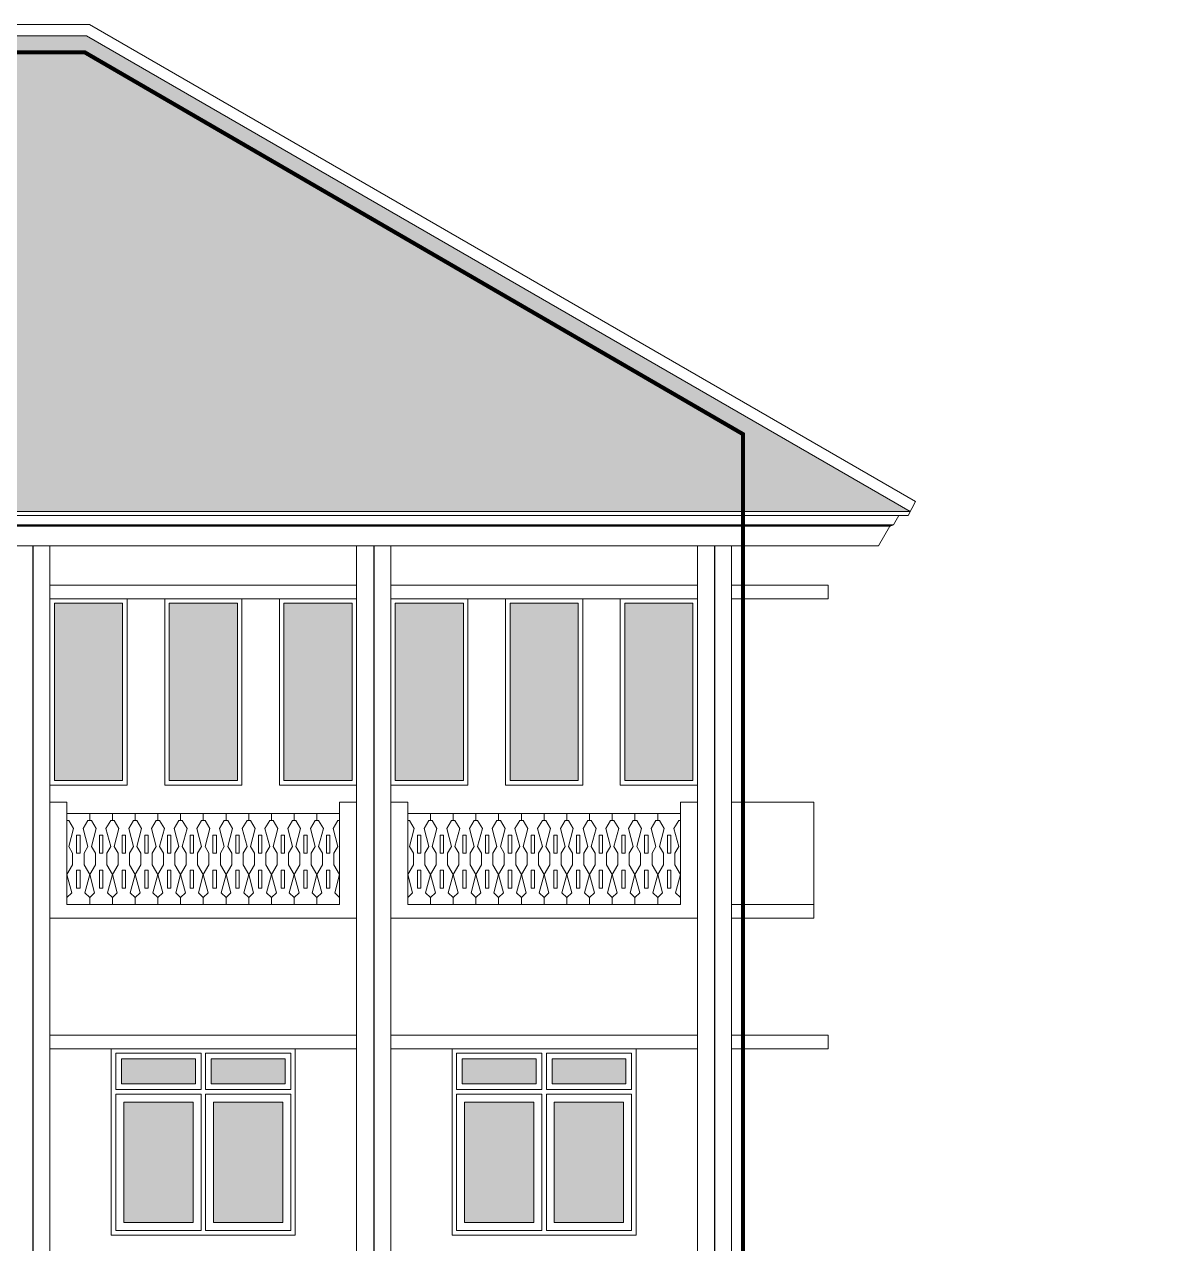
# Model space of a CAD drawing. Header units: millimetres. Extents: x -11 to 39085, y -101 to 28664.
# Drawn here: x 9447 to 11444, y 23700 to 25846 of the extents above; entities that cross this region are included whole.
import ezdxf

# ---------------------------------------------------------------- set-up
doc = ezdxf.new("R2010")
doc.units = ezdxf.units.MM
doc.linetypes.add('DASHED', pattern=[0.75, 0.5, -0.25])
for name, color, linetype, lineweight in [('ars', 11, 'Continuous', 5), ('kap', 71, 'Continuous', 15), ('kus', 63, 'Continuous', 15), ('lan', 7, 'Continuous', 15), ('sol kaca', 9, 'Continuous', 0), ('tem', 5, 'Continuous', 20)]:
    doc.layers.add(name, color=color, linetype=linetype, lineweight=lineweight)
doc.layers.add('as', color=1, linetype='Continuous', plot=False)
doc.layers.add('D2', color=3, linetype='Continuous')

msp = doc.modelspace()

# ---------------------------------------------------------------- hatches: boundary and pattern name
at = {"layer": 'ars'}
h = msp.add_hatch(dxfattribs=at)
h.set_pattern_fill('PLENTONG', color=256, scale=20)
h.set_pattern_definition([(90, (5841.99, 10670.115), (-80, 5e-15), []), (90, (5861.99, 10670.115), (-80, 5e-15), []), (90, (5881.99, 10670.115), (-80, 5e-15), []), (45, (5841.987, 10670.115), (2e-15, 40), [28.28427, -84.85281]), (135, (5881.987, 10670.115), (-2e-15, -40), [28.28427, -84.85281]), (0, (5881.987, 10670.115), (0, 40), [40, -40])])
h.paths.add_polyline_path([(11006.6, 24989.1), (9556.2, 25826.4), (8967.7, 25826.4), (7517.4, 24989.1)])
at = {"layer": 'sol kaca'}
h = msp.add_hatch(color=256, dxfattribs=at)
h.dxf.hatch_style = 1
h.paths.add_polyline_path([(9620, 24515.4), (9620, 24827.4), (9500, 24827.4), (9500, 24515.4)])
h = msp.add_hatch(color=256, dxfattribs=at)
h.dxf.hatch_style = 1
h.paths.add_polyline_path([(9822, 24515.4), (9822, 24827.4), (9702, 24827.4), (9702, 24515.4)])
h = msp.add_hatch(color=256, dxfattribs=at)
h.dxf.hatch_style = 1
h.paths.add_polyline_path([(10024, 24515.4), (10024, 24827.4), (9904, 24827.4), (9904, 24515.4)])
h = msp.add_hatch(color=256, dxfattribs=at)
h.dxf.hatch_style = 1
h.paths.add_polyline_path([(10220, 24515.4), (10220, 24827.4), (10100, 24827.4), (10100, 24515.4)])
h = msp.add_hatch(color=256, dxfattribs=at)
h.dxf.hatch_style = 1
h.paths.add_polyline_path([(10422, 24515.4), (10422, 24827.4), (10302, 24827.4), (10302, 24515.4)])
h = msp.add_hatch(color=256, dxfattribs=at)
h.dxf.hatch_style = 1
h.paths.add_polyline_path([(10624, 24515.4), (10624, 24827.4), (10504, 24827.4), (10504, 24515.4)])
h = msp.add_hatch(color=256, dxfattribs=at)
h.dxf.hatch_style = 1
h.paths.add_polyline_path([(9748, 24025.4), (9618, 24025.4), (9618, 23981.4), (9748, 23981.4)])
h.paths.add_polyline_path([(9906, 24025.4), (9776, 24025.4), (9776, 23981.4), (9906, 23981.4)])
h.paths.add_polyline_path([(9902, 23949.4), (9780, 23949.4), (9780, 23737.4), (9902, 23737.4)])
h.paths.add_polyline_path([(9744, 23949.4), (9622, 23949.4), (9622, 23737.4), (9744, 23737.4)])
h = msp.add_hatch(color=256, dxfattribs=at)
h.dxf.hatch_style = 1
h.paths.add_polyline_path([(10348, 24025.4), (10218, 24025.4), (10218, 23981.4), (10348, 23981.4)])
h.paths.add_polyline_path([(10506, 24025.4), (10376, 24025.4), (10376, 23981.4), (10506, 23981.4)])
h.paths.add_polyline_path([(10502, 23949.4), (10380, 23949.4), (10380, 23737.4), (10502, 23737.4)])
h.paths.add_polyline_path([(10344, 23949.4), (10222, 23949.4), (10222, 23737.4), (10344, 23737.4)])

# ---------------------------------------------------------------- linework, layer by layer
at = {"layer": 'ars'}
for p, q in [((7551.9, 24963.8), (10972.1, 24963.8)), ((7553.4, 24963.3), (10970.6, 24963.3))]:
    msp.add_line(p, q, dxfattribs=at)
for points in [[(9562, 24457.4), (9522, 24457.4), (9522, 24445.4), (9525, 24445.4), (9533.4, 24430.9), (9525, 24399.5), (9532, 24387.4), (9532, 24367.4), (9522, 24350.1), (9530.6, 24318), (9522, 24309.4), (9522, 24297.4), (9562, 24297.4), (9562, 24309.4), (9553.4, 24318), (9562, 24350.1), (9552, 24367.4), (9552, 24387.4), (9559, 24399.5), (9550.6, 24430.9), (9559, 24445.4), (9562, 24445.4)], [(9602, 24457.4), (9562, 24457.4), (9562, 24445.4), (9565, 24445.4), (9573.4, 24430.9), (9565, 24399.5), (9572, 24387.4), (9572, 24367.4), (9562, 24350.1), (9570.6, 24318), (9562, 24309.4), (9562, 24297.4), (9602, 24297.4), (9602, 24309.4), (9593.4, 24318), (9602, 24350.1), (9592, 24367.4), (9592, 24387.4), (9599, 24399.5), (9590.6, 24430.9), (9599, 24445.4), (9602, 24445.4)], [(9642, 24457.4), (9602, 24457.4), (9602, 24445.4), (9605, 24445.4), (9613.4, 24430.9), (9605, 24399.5), (9612, 24387.4), (9612, 24367.4), (9602, 24350.1), (9610.6, 24318), (9602, 24309.4), (9602, 24297.4), (9642, 24297.4), (9642, 24309.4), (9633.4, 24318), (9642, 24350.1), (9632, 24367.4), (9632, 24387.4), (9639, 24399.5), (9630.6, 24430.9), (9639, 24445.4), (9642, 24445.4)], [(9682, 24457.4), (9642, 24457.4), (9642, 24445.4), (9645, 24445.4), (9653.4, 24430.9), (9645, 24399.5), (9652, 24387.4), (9652, 24367.4), (9642, 24350.1), (9650.6, 24318), (9642, 24309.4), (9642, 24297.4), (9682, 24297.4), (9682, 24309.4), (9673.4, 24318), (9682, 24350.1), (9672, 24367.4), (9672, 24387.4), (9679, 24399.5), (9670.6, 24430.9), (9679, 24445.4), (9682, 24445.4)], [(9722, 24457.4), (9682, 24457.4), (9682, 24445.4), (9685, 24445.4), (9693.4, 24430.9), (9685, 24399.5), (9692, 24387.4), (9692, 24367.4), (9682, 24350.1), (9690.6, 24318), (9682, 24309.4), (9682, 24297.4), (9722, 24297.4), (9722, 24309.4), (9713.4, 24318), (9722, 24350.1), (9712, 24367.4), (9712, 24387.4), (9719, 24399.5), (9710.6, 24430.9), (9719, 24445.4), (9722, 24445.4)], [(9762, 24457.4), (9722, 24457.4), (9722, 24445.4), (9725, 24445.4), (9733.4, 24430.9), (9725, 24399.5), (9732, 24387.4), (9732, 24367.4), (9722, 24350.1), (9730.6, 24318), (9722, 24309.4), (9722, 24297.4), (9762, 24297.4), (9762, 24309.4), (9753.4, 24318), (9762, 24350.1), (9752, 24367.4), (9752, 24387.4), (9759, 24399.5), (9750.6, 24430.9), (9759, 24445.4), (9762, 24445.4)], [(9802, 24457.4), (9762, 24457.4), (9762, 24445.4), (9765, 24445.4), (9773.4, 24430.9), (9765, 24399.5), (9772, 24387.4), (9772, 24367.4), (9762, 24350.1), (9770.6, 24318), (9762, 24309.4), (9762, 24297.4), (9802, 24297.4), (9802, 24309.4), (9793.4, 24318), (9802, 24350.1), (9792, 24367.4), (9792, 24387.4), (9799, 24399.5), (9790.6, 24430.9), (9799, 24445.4), (9802, 24445.4)], [(9842, 24457.4), (9802, 24457.4), (9802, 24445.4), (9805, 24445.4), (9813.4, 24430.9), (9805, 24399.5), (9812, 24387.4), (9812, 24367.4), (9802, 24350.1), (9810.6, 24318), (9802, 24309.4), (9802, 24297.4), (9842, 24297.4), (9842, 24309.4), (9833.4, 24318), (9842, 24350.1), (9832, 24367.4), (9832, 24387.4), (9839, 24399.5), (9830.6, 24430.9), (9839, 24445.4), (9842, 24445.4)], [(9882, 24457.4), (9842, 24457.4), (9842, 24445.4), (9845, 24445.4), (9853.4, 24430.9), (9845, 24399.5), (9852, 24387.4), (9852, 24367.4), (9842, 24350.1), (9850.6, 24318), (9842, 24309.4), (9842, 24297.4), (9882, 24297.4), (9882, 24309.4), (9873.4, 24318), (9882, 24350.1), (9872, 24367.4), (9872, 24387.4), (9879, 24399.5), (9870.6, 24430.9), (9879, 24445.4), (9882, 24445.4)], [(9922, 24457.4), (9882, 24457.4), (9882, 24445.4), (9885, 24445.4), (9893.4, 24430.9), (9885, 24399.5), (9892, 24387.4), (9892, 24367.4), (9882, 24350.1), (9890.6, 24318), (9882, 24309.4), (9882, 24297.4), (9922, 24297.4), (9922, 24309.4), (9913.4, 24318), (9922, 24350.1), (9912, 24367.4), (9912, 24387.4), (9919, 24399.5), (9910.6, 24430.9), (9919, 24445.4), (9922, 24445.4)], [(9962, 24457.4), (9922, 24457.4), (9922, 24445.4), (9925, 24445.4), (9933.4, 24430.9), (9925, 24399.5), (9932, 24387.4), (9932, 24367.4), (9922, 24350.1), (9930.6, 24318), (9922, 24309.4), (9922, 24297.4), (9962, 24297.4), (9962, 24309.4), (9953.4, 24318), (9962, 24350.1), (9952, 24367.4), (9952, 24387.4), (9959, 24399.5), (9950.6, 24430.9), (9959, 24445.4), (9962, 24445.4)], [(10002, 24457.4), (9962, 24457.4), (9962, 24445.4), (9965, 24445.4), (9973.4, 24430.9), (9965, 24399.5), (9972, 24387.4), (9972, 24367.4), (9962, 24350.1), (9970.6, 24318), (9962, 24309.4), (9962, 24297.4), (10002, 24297.4), (10002, 24309.4), (9993.4, 24318), (10002, 24350.1), (9992, 24367.4), (9992, 24387.4), (9999, 24399.5), (9990.6, 24430.9), (9999, 24445.4), (10002, 24445.4)], [(10162, 24457.4), (10122, 24457.4), (10122, 24445.4), (10125, 24445.4), (10133.4, 24430.9), (10125, 24399.5), (10132, 24387.4), (10132, 24367.4), (10122, 24350.1), (10130.6, 24318), (10122, 24309.4), (10122, 24297.4), (10162, 24297.4), (10162, 24309.4), (10153.4, 24318), (10162, 24350.1), (10152, 24367.4), (10152, 24387.4), (10159, 24399.5), (10150.6, 24430.9), (10159, 24445.4), (10162, 24445.4)], [(10202, 24457.4), (10162, 24457.4), (10162, 24445.4), (10165, 24445.4), (10173.4, 24430.9), (10165, 24399.5), (10172, 24387.4), (10172, 24367.4), (10162, 24350.1), (10170.6, 24318), (10162, 24309.4), (10162, 24297.4), (10202, 24297.4), (10202, 24309.4), (10193.4, 24318), (10202, 24350.1), (10192, 24367.4), (10192, 24387.4), (10199, 24399.5), (10190.6, 24430.9), (10199, 24445.4), (10202, 24445.4)], [(10242, 24457.4), (10202, 24457.4), (10202, 24445.4), (10205, 24445.4), (10213.4, 24430.9), (10205, 24399.5), (10212, 24387.4), (10212, 24367.4), (10202, 24350.1), (10210.6, 24318), (10202, 24309.4), (10202, 24297.4), (10242, 24297.4), (10242, 24309.4), (10233.4, 24318), (10242, 24350.1), (10232, 24367.4), (10232, 24387.4), (10239, 24399.5), (10230.6, 24430.9), (10239, 24445.4), (10242, 24445.4)], [(10282, 24457.4), (10242, 24457.4), (10242, 24445.4), (10245, 24445.4), (10253.4, 24430.9), (10245, 24399.5), (10252, 24387.4), (10252, 24367.4), (10242, 24350.1), (10250.6, 24318), (10242, 24309.4), (10242, 24297.4), (10282, 24297.4), (10282, 24309.4), (10273.4, 24318), (10282, 24350.1), (10272, 24367.4), (10272, 24387.4), (10279, 24399.5), (10270.6, 24430.9), (10279, 24445.4), (10282, 24445.4)], [(10322, 24457.4), (10282, 24457.4), (10282, 24445.4), (10285, 24445.4), (10293.4, 24430.9), (10285, 24399.5), (10292, 24387.4), (10292, 24367.4), (10282, 24350.1), (10290.6, 24318), (10282, 24309.4), (10282, 24297.4), (10322, 24297.4), (10322, 24309.4), (10313.4, 24318), (10322, 24350.1), (10312, 24367.4), (10312, 24387.4), (10319, 24399.5), (10310.6, 24430.9), (10319, 24445.4), (10322, 24445.4)], [(10362, 24457.4), (10322, 24457.4), (10322, 24445.4), (10325, 24445.4), (10333.4, 24430.9), (10325, 24399.5), (10332, 24387.4), (10332, 24367.4), (10322, 24350.1), (10330.6, 24318), (10322, 24309.4), (10322, 24297.4), (10362, 24297.4), (10362, 24309.4), (10353.4, 24318), (10362, 24350.1), (10352, 24367.4), (10352, 24387.4), (10359, 24399.5), (10350.6, 24430.9), (10359, 24445.4), (10362, 24445.4)], [(10402, 24457.4), (10362, 24457.4), (10362, 24445.4), (10365, 24445.4), (10373.4, 24430.9), (10365, 24399.5), (10372, 24387.4), (10372, 24367.4), (10362, 24350.1), (10370.6, 24318), (10362, 24309.4), (10362, 24297.4), (10402, 24297.4), (10402, 24309.4), (10393.4, 24318), (10402, 24350.1), (10392, 24367.4), (10392, 24387.4), (10399, 24399.5), (10390.6, 24430.9), (10399, 24445.4), (10402, 24445.4)], [(10442, 24457.4), (10402, 24457.4), (10402, 24445.4), (10405, 24445.4), (10413.4, 24430.9), (10405, 24399.5), (10412, 24387.4), (10412, 24367.4), (10402, 24350.1), (10410.6, 24318), (10402, 24309.4), (10402, 24297.4), (10442, 24297.4), (10442, 24309.4), (10433.4, 24318), (10442, 24350.1), (10432, 24367.4), (10432, 24387.4), (10439, 24399.5), (10430.6, 24430.9), (10439, 24445.4), (10442, 24445.4)], [(10482, 24457.4), (10442, 24457.4), (10442, 24445.4), (10445, 24445.4), (10453.4, 24430.9), (10445, 24399.5), (10452, 24387.4), (10452, 24367.4), (10442, 24350.1), (10450.6, 24318), (10442, 24309.4), (10442, 24297.4), (10482, 24297.4), (10482, 24309.4), (10473.4, 24318), (10482, 24350.1), (10472, 24367.4), (10472, 24387.4), (10479, 24399.5), (10470.6, 24430.9), (10479, 24445.4), (10482, 24445.4)], [(10522, 24457.4), (10482, 24457.4), (10482, 24445.4), (10485, 24445.4), (10493.4, 24430.9), (10485, 24399.5), (10492, 24387.4), (10492, 24367.4), (10482, 24350.1), (10490.6, 24318), (10482, 24309.4), (10482, 24297.4), (10522, 24297.4), (10522, 24309.4), (10513.4, 24318), (10522, 24350.1), (10512, 24367.4), (10512, 24387.4), (10519, 24399.5), (10510.6, 24430.9), (10519, 24445.4), (10522, 24445.4)], [(10562, 24457.4), (10522, 24457.4), (10522, 24445.4), (10525, 24445.4), (10533.4, 24430.9), (10525, 24399.5), (10532, 24387.4), (10532, 24367.4), (10522, 24350.1), (10530.6, 24318), (10522, 24309.4), (10522, 24297.4), (10562, 24297.4), (10562, 24309.4), (10553.4, 24318), (10562, 24350.1), (10552, 24367.4), (10552, 24387.4), (10559, 24399.5), (10550.6, 24430.9), (10559, 24445.4), (10562, 24445.4)], [(10602, 24457.4), (10562, 24457.4), (10562, 24445.4), (10565, 24445.4), (10573.4, 24430.9), (10565, 24399.5), (10572, 24387.4), (10572, 24367.4), (10562, 24350.1), (10570.6, 24318), (10562, 24309.4), (10562, 24297.4), (10602, 24297.4), (10602, 24309.4), (10593.4, 24318), (10602, 24350.1), (10592, 24367.4), (10592, 24387.4), (10599, 24399.5), (10590.6, 24430.9), (10599, 24445.4), (10602, 24445.4)], [(9539, 24387.4), (9545, 24387.4), (9545, 24419.4), (9539, 24419.4)], [(9579, 24387.4), (9585, 24387.4), (9585, 24419.4), (9579, 24419.4)], [(9619, 24387.4), (9625, 24387.4), (9625, 24419.4), (9619, 24419.4)], [(9659, 24387.4), (9665, 24387.4), (9665, 24419.4), (9659, 24419.4)], [(9699, 24387.4), (9705, 24387.4), (9705, 24419.4), (9699, 24419.4)], [(9739, 24387.4), (9745, 24387.4), (9745, 24419.4), (9739, 24419.4)], [(9779, 24387.4), (9785, 24387.4), (9785, 24419.4), (9779, 24419.4)], [(9819, 24387.4), (9825, 24387.4), (9825, 24419.4), (9819, 24419.4)], [(9859, 24387.4), (9865, 24387.4), (9865, 24419.4), (9859, 24419.4)], [(9899, 24387.4), (9905, 24387.4), (9905, 24419.4), (9899, 24419.4)], [(9939, 24387.4), (9945, 24387.4), (9945, 24419.4), (9939, 24419.4)], [(9979, 24387.4), (9985, 24387.4), (9985, 24419.4), (9979, 24419.4)], [(10139, 24387.4), (10145, 24387.4), (10145, 24419.4), (10139, 24419.4)], [(10179, 24387.4), (10185, 24387.4), (10185, 24419.4), (10179, 24419.4)], [(10219, 24387.4), (10225, 24387.4), (10225, 24419.4), (10219, 24419.4)], [(10259, 24387.4), (10265, 24387.4), (10265, 24419.4), (10259, 24419.4)], [(10299, 24387.4), (10305, 24387.4), (10305, 24419.4), (10299, 24419.4)], [(10339, 24387.4), (10345, 24387.4), (10345, 24419.4), (10339, 24419.4)], [(10379, 24387.4), (10385, 24387.4), (10385, 24419.4), (10379, 24419.4)], [(10419, 24387.4), (10425, 24387.4), (10425, 24419.4), (10419, 24419.4)], [(10459, 24387.4), (10465, 24387.4), (10465, 24419.4), (10459, 24419.4)], [(10499, 24387.4), (10505, 24387.4), (10505, 24419.4), (10499, 24419.4)], [(10539, 24387.4), (10545, 24387.4), (10545, 24419.4), (10539, 24419.4)], [(10579, 24387.4), (10585, 24387.4), (10585, 24419.4), (10579, 24419.4)], [(9539, 24326), (9545, 24326), (9545, 24358), (9539, 24358)], [(9579, 24326), (9585, 24326), (9585, 24358), (9579, 24358)], [(9619, 24326), (9625, 24326), (9625, 24358), (9619, 24358)], [(9659, 24326), (9665, 24326), (9665, 24358), (9659, 24358)], [(9699, 24326), (9705, 24326), (9705, 24358), (9699, 24358)], [(9739, 24326), (9745, 24326), (9745, 24358), (9739, 24358)], [(9779, 24326), (9785, 24326), (9785, 24358), (9779, 24358)], [(9819, 24326), (9825, 24326), (9825, 24358), (9819, 24358)], [(9859, 24326), (9865, 24326), (9865, 24358), (9859, 24358)], [(9899, 24326), (9905, 24326), (9905, 24358), (9899, 24358)], [(9939, 24326), (9945, 24326), (9945, 24358), (9939, 24358)], [(9979, 24326), (9985, 24326), (9985, 24358), (9979, 24358)], [(10139, 24326), (10145, 24326), (10145, 24358), (10139, 24358)], [(10179, 24326), (10185, 24326), (10185, 24358), (10179, 24358)], [(10219, 24326), (10225, 24326), (10225, 24358), (10219, 24358)], [(10259, 24326), (10265, 24326), (10265, 24358), (10259, 24358)], [(10299, 24326), (10305, 24326), (10305, 24358), (10299, 24358)], [(10339, 24326), (10345, 24326), (10345, 24358), (10339, 24358)], [(10379, 24326), (10385, 24326), (10385, 24358), (10379, 24358)], [(10419, 24326), (10425, 24326), (10425, 24358), (10419, 24358)], [(10459, 24326), (10465, 24326), (10465, 24358), (10459, 24358)], [(10499, 24326), (10505, 24326), (10505, 24358), (10499, 24358)], [(10539, 24326), (10545, 24326), (10545, 24358), (10539, 24358)], [(10579, 24326), (10585, 24326), (10585, 24358), (10579, 24358)]]:
    msp.add_lwpolyline(points, close=True, dxfattribs=at)
at = {"layer": 'as'}
for p, q in [((9462, 24928.8), (9462, 21735.4)), ((10062, 24928.8), (10062, 21735.4)), ((10662, 24928.8), (10662, 21735.4))]:
    msp.add_line(p, q, dxfattribs=at)
at = {"layer": 'D2', "color": 6, "linetype": 'DASHED', "ltscale": 72.5, "const_width": 7.2}
msp.add_lwpolyline([(9262, 25797.3), (9553.1, 25797.3), (10712, 25125.3), (10712, 21663.9), (11440.3, 21663.9), (11440.3, 21576.1)], dxfattribs=at)
at = {"layer": 'kap'}
for p, q in [((8962.4, 25846.4), (9561.6, 25846.4)), ((11015.8, 25006.8), (9561.6, 25846.4)), ((8967.7, 25826.4), (9556.2, 25826.4)), ((11006.6, 24989.1), (9556.2, 25826.4)), ((11002.9, 24982), (11015.8, 25006.8)), ((7517.4, 24989.1), (11006.6, 24989.1)), ((7521.1, 24982), (11002.9, 24982)), ((10977.2, 24965.5), (10986.7, 24982)), ((7546.8, 24965.5), (10977.2, 24965.5)), ((10950.7, 24928.8), (10970.6, 24963.3)), ((10971.2, 24963.3), (10970.6, 24963.3)), ((10972.5, 24963.8), (10972.1, 24963.8)), ((7573.3, 24928.8), (10950.7, 24928.8))]:
    msp.add_line(p, q, dxfattribs=at)
for centre, radius, end in [((10971.2, 24964.3), 1, 328.3748), ((10972.5, 24968.2), 4.38, 322.1036)]:
    msp.add_arc(centre, radius, 270, end, dxfattribs=at)
at = {"layer": 'kus'}
for p, q in [((9492, 24507.4), (9492, 24835.4)), ((9492, 24835.4), (9628, 24835.4)), ((9628, 24507.4), (9628, 24835.4)), ((9694, 24507.4), (9694, 24835.4)), ((9694, 24835.4), (9830, 24835.4)), ((9830, 24507.4), (9830, 24835.4)), ((9896, 24507.4), (9896, 24835.4)), ((9896, 24835.4), (10032, 24835.4)), ((10032, 24507.4), (10032, 24835.4)), ((10092, 24507.4), (10092, 24835.4)), ((10092, 24835.4), (10228, 24835.4)), ((10228, 24507.4), (10228, 24835.4)), ((10294, 24507.4), (10294, 24835.4)), ((10294, 24835.4), (10430, 24835.4)), ((10430, 24507.4), (10430, 24835.4)), ((10496, 24507.4), (10496, 24835.4)), ((10496, 24835.4), (10632, 24835.4)), ((10632, 24507.4), (10632, 24835.4)), ((9500, 24515.4), (9500, 24827.4)), ((9500, 24827.4), (9620, 24827.4)), ((9620, 24515.4), (9620, 24827.4)), ((9702, 24515.4), (9702, 24827.4)), ((9702, 24827.4), (9822, 24827.4)), ((9822, 24515.4), (9822, 24827.4)), ((9904, 24515.4), (9904, 24827.4)), ((9904, 24827.4), (10024, 24827.4)), ((10024, 24515.4), (10024, 24827.4)), ((10100, 24515.4), (10100, 24827.4)), ((10100, 24827.4), (10220, 24827.4)), ((10220, 24515.4), (10220, 24827.4)), ((10302, 24515.4), (10302, 24827.4)), ((10302, 24827.4), (10422, 24827.4)), ((10422, 24515.4), (10422, 24827.4)), ((10504, 24515.4), (10504, 24827.4)), ((10504, 24827.4), (10624, 24827.4)), ((10624, 24515.4), (10624, 24827.4)), ((9500, 24515.4), (9620, 24515.4)), ((9702, 24515.4), (9822, 24515.4)), ((9904, 24515.4), (10024, 24515.4)), ((10100, 24515.4), (10220, 24515.4)), ((10302, 24515.4), (10422, 24515.4)), ((10504, 24515.4), (10624, 24515.4)), ((9492, 24507.4), (9628, 24507.4)), ((9694, 24507.4), (9830, 24507.4)), ((9896, 24507.4), (10032, 24507.4)), ((10092, 24507.4), (10228, 24507.4)), ((10294, 24507.4), (10430, 24507.4)), ((10496, 24507.4), (10632, 24507.4)), ((9600, 23715.4), (9600, 24043.4)), ((9766, 23971.4), (9766, 24035.4)), ((9766, 24035.4), (9916, 24035.4)), ((9916, 23971.4), (9916, 24035.4)), ((9924, 23715.4), (9924, 24043.4)), ((10200, 23715.4), (10200, 24043.4)), ((10366, 23971.4), (10366, 24035.4)), ((10366, 24035.4), (10516, 24035.4)), ((10516, 23971.4), (10516, 24035.4)), ((10524, 23715.4), (10524, 24043.4)), ((9766, 23971.4), (9916, 23971.4)), ((10366, 23971.4), (10516, 23971.4)), ((9766, 23723.4), (9766, 23963.4)), ((9766, 23963.4), (9916, 23963.4)), ((9916, 23723.4), (9916, 23963.4)), ((10366, 23723.4), (10366, 23963.4)), ((10366, 23963.4), (10516, 23963.4)), ((10516, 23723.4), (10516, 23963.4)), ((9600, 23715.4), (9924, 23715.4)), ((9766, 23723.4), (9916, 23723.4)), ((10200, 23715.4), (10524, 23715.4)), ((10366, 23723.4), (10516, 23723.4))]:
    msp.add_line(p, q, dxfattribs=at)
for points in [[(9608, 24035.4), (9608, 23971.4), (9758, 23971.4), (9758, 24035.4)], [(10208, 24035.4), (10208, 23971.4), (10358, 23971.4), (10358, 24035.4)], [(9618, 24025.4), (9618, 23981.4), (9748, 23981.4), (9748, 24025.4)], [(9776, 24025.4), (9776, 23981.4), (9906, 23981.4), (9906, 24025.4)], [(10218, 24025.4), (10218, 23981.4), (10348, 23981.4), (10348, 24025.4)], [(10376, 24025.4), (10376, 23981.4), (10506, 23981.4), (10506, 24025.4)], [(9608, 23963.4), (9608, 23723.4), (9758, 23723.4), (9758, 23963.4)], [(10208, 23963.4), (10208, 23723.4), (10358, 23723.4), (10358, 23963.4)], [(9622, 23949.4), (9622, 23737.4), (9744, 23737.4), (9744, 23949.4)], [(9780, 23949.4), (9780, 23737.4), (9902, 23737.4), (9902, 23949.4)], [(10222, 23949.4), (10222, 23737.4), (10344, 23737.4), (10344, 23949.4)], [(10380, 23949.4), (10380, 23737.4), (10502, 23737.4), (10502, 23949.4)]]:
    msp.add_lwpolyline(points, close=True, dxfattribs=at)
at = {"layer": 'lan'}
for p, q in [((9492, 24859.4), (10032, 24859.4)), ((10092, 24859.4), (10632, 24859.4)), ((10862, 24859.4), (10692, 24859.4)), ((10862, 24835.4), (10862, 24859.4)), ((9492, 24835.4), (10032, 24835.4)), ((10092, 24835.4), (10632, 24835.4)), ((10692, 24835.4), (10862, 24835.4)), ((10692, 24477.4), (10837, 24477.4)), ((10837, 24477.4), (10837, 24273.4)), ((10692, 24297.4), (10837, 24297.4)), ((10692, 24273.4), (10837, 24273.4)), ((10862, 24067.4), (10692, 24067.4)), ((10862, 24043.4), (10862, 24067.4)), ((10692, 24043.4), (10862, 24043.4))]:
    msp.add_line(p, q, dxfattribs=at)
at = {"layer": 'tem'}
for p, q in [((9492, 24928.8), (9492, 22689.4)), ((10032, 24928.8), (10032, 22689.4)), ((10092, 24928.8), (10092, 22689.4)), ((10632, 24928.8), (10632, 22689.4)), ((10692, 24928.8), (10692, 22689.4)), ((9492, 24477.4), (9522, 24477.4)), ((9522, 24477.4), (9522, 24297.4)), ((10002, 24477.4), (10002, 24297.4)), ((10002, 24477.4), (10032, 24477.4)), ((10092, 24477.4), (10122, 24477.4)), ((10122, 24477.4), (10122, 24297.4)), ((10602, 24477.4), (10602, 24297.4)), ((10602, 24477.4), (10632, 24477.4)), ((10002, 24297.4), (9522, 24297.4)), ((10602, 24297.4), (10122, 24297.4)), ((10032, 24273.4), (9492, 24273.4)), ((10632, 24273.4), (10092, 24273.4)), ((9492, 24067.4), (10032, 24067.4)), ((10092, 24067.4), (10632, 24067.4)), ((9492, 24043.4), (10032, 24043.4)), ((10092, 24043.4), (10632, 24043.4))]:
    msp.add_line(p, q, dxfattribs=at)

doc.saveas('drawing.dxf')
